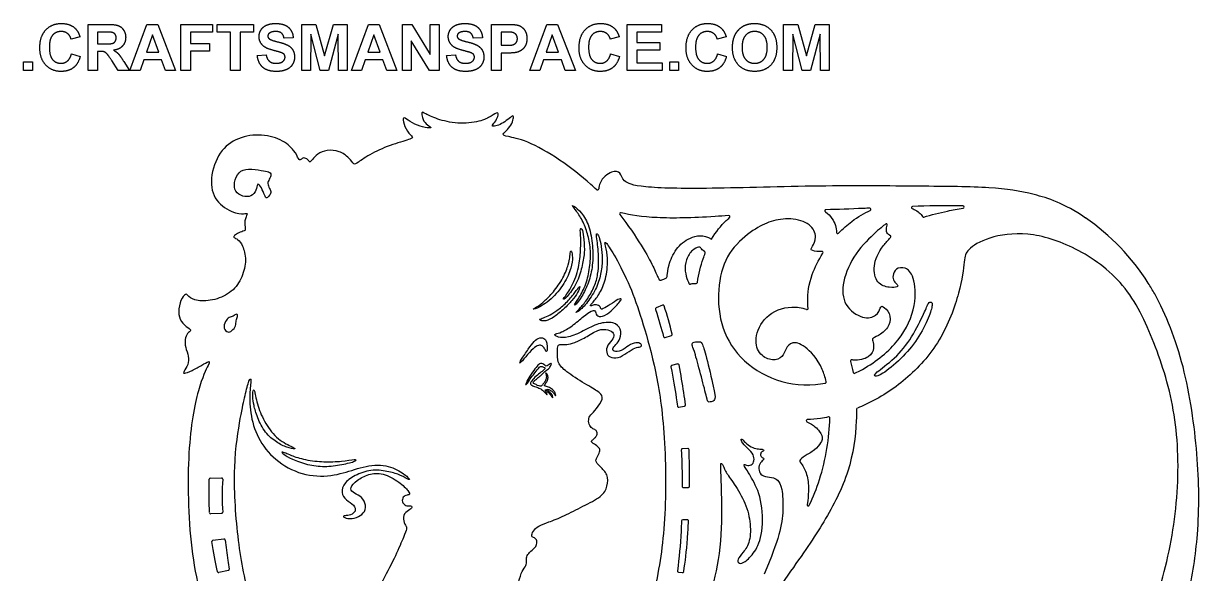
# Model space of a CAD drawing. Header units: millimetres. Extents: x -115 to 95, y -178 to 100.
# Drawn here: x -6.6 to 94.7, y -93.6 to -46.3 of the extents above; entities that cross this region are included whole.
import ezdxf

# ---------------------------------------------------------------- set-up
doc = ezdxf.new("R2010")
doc.units = ezdxf.units.MM
doc.header["$MEASUREMENT"] = 0
doc.layers.add('Layer 03', color=5, linetype='Continuous')

msp = doc.modelspace()

# ---------------------------------------------------------------- linework, layer by layer
at = {"layer": 'Layer 03'}
for p, q in [((-1.02, -50.34), (-1.02, -46.37)), ((-1.02, -46.37), (0.66, -46.37)), ((2.59, -50.34), (4.05, -46.37)), ((4.05, -46.37), (4.98, -46.37)), ((4.98, -46.37), (6.51, -50.34)), ((6.98, -50.34), (6.98, -46.37)), ((6.98, -46.37), (9.7, -46.37)), ((9.7, -46.37), (9.7, -47.03)), ((10.09, -47.03), (10.09, -46.37)), ((10.09, -46.37), (13.23, -46.37)), ((13.23, -46.37), (13.23, -47.03)), ((17.38, -50.34), (17.38, -46.37)), ((17.38, -46.37), (18.59, -46.37)), ((18.59, -46.37), (19.34, -49.08)), ((19.34, -49.08), (20.1, -46.37)), ((20.1, -46.37), (21.3, -46.37)), ((21.3, -46.37), (21.3, -50.34)), ((21.65, -50.34), (23.11, -46.37)), ((23.11, -46.37), (24.05, -46.37)), ((24.05, -46.37), (25.57, -50.34)), ((26.04, -50.34), (26.04, -46.37)), ((26.04, -46.37), (26.84, -46.37)), ((26.84, -46.37), (28.44, -48.97)), ((28.44, -48.97), (28.44, -46.37)), ((28.44, -46.37), (29.2, -46.37)), ((29.2, -46.37), (29.2, -50.34)), ((33.72, -50.34), (33.72, -46.37)), ((33.72, -46.37), (35.01, -46.37)), ((37.01, -50.34), (38.47, -46.37)), ((38.47, -46.37), (39.4, -46.37)), ((39.4, -46.37), (40.93, -50.34)), ((45.4, -50.34), (45.4, -46.37)), ((45.4, -46.37), (48.34, -46.37)), ((48.34, -46.37), (48.34, -47.03)), ((58.86, -50.34), (58.86, -46.37)), ((58.86, -46.37), (60.07, -46.37)), ((60.07, -46.37), (60.82, -49.08)), ((60.82, -49.08), (61.58, -46.37)), ((61.58, -46.37), (62.78, -46.37)), ((62.78, -46.37), (62.78, -50.34)), ((-1.71, -47.45), (-2.48, -47.65)), ((0.42, -47.03), (-0.2, -47.03)), ((-0.2, -47.03), (-0.2, -48.05)), ((4.52, -47.28), (4.01, -48.76)), ((5.06, -48.76), (4.52, -47.28)), ((9.7, -47.03), (7.8, -47.03)), ((7.8, -47.03), (7.8, -48)), ((11.25, -47.03), (10.09, -47.03)), ((11.25, -50.34), (11.25, -47.03)), ((13.23, -47.03), (12.07, -47.03)), ((12.07, -47.03), (12.07, -50.34)), ((16.64, -47.53), (15.85, -47.55)), ((18.15, -47.21), (18.14, -50.34)), ((18.97, -50.34), (18.15, -47.21)), ((20.52, -47.21), (19.69, -50.34)), ((20.54, -50.34), (20.52, -47.21)), ((23.59, -47.28), (23.07, -48.76)), ((24.13, -48.76), (23.59, -47.28)), ((32.93, -47.53), (32.14, -47.55)), ((34.54, -47.03), (34.54, -48.17)), ((34.92, -47.03), (34.54, -47.03)), ((38.94, -47.28), (38.43, -48.76)), ((39.48, -48.76), (38.94, -47.28)), ((44.71, -47.45), (43.94, -47.65)), ((48.34, -47.03), (46.22, -47.03)), ((46.22, -47.03), (46.22, -47.92)), ((53.92, -47.45), (53.15, -47.65)), ((59.64, -47.21), (59.62, -50.34)), ((60.46, -50.34), (59.64, -47.21)), ((62.01, -47.21), (61.18, -50.34)), ((62.02, -50.34), (62.01, -47.21)), ((-0.2, -48.05), (0.38, -48.05)), ((7.8, -48), (9.45, -48)), ((9.45, -48), (9.45, -48.66)), ((28.38, -50.34), (26.81, -47.78)), ((26.81, -47.78), (26.81, -50.34)), ((34.54, -48.17), (34.97, -48.17)), ((46.22, -47.92), (48.19, -47.92)), ((48.19, -48.59), (46.22, -48.59)), ((46.22, -48.59), (46.22, -49.68)), ((48.19, -47.92), (48.19, -48.59)), ((-6.57, -50.34), (-6.57, -49.58)), ((-6.57, -49.58), (-5.81, -49.58)), ((-5.81, -49.58), (-5.81, -50.34)), ((-2.45, -48.89), (-1.69, -49.13)), ((-0.04, -48.69), (-0.2, -48.69)), ((-0.2, -48.69), (-0.2, -50.34)), ((1.58, -50.34), (1.02, -49.48)), ((2.06, -49.57), (2.54, -50.34)), ((3.78, -49.43), (3.46, -50.34)), ((5.31, -49.43), (3.78, -49.43)), ((4.01, -48.76), (5.06, -48.76)), ((5.64, -50.34), (5.31, -49.43)), ((9.45, -48.66), (7.8, -48.66)), ((7.8, -48.66), (7.8, -50.34)), ((13.55, -49.06), (14.31, -48.98)), ((22.84, -49.43), (22.52, -50.34)), ((24.37, -49.43), (22.84, -49.43)), ((23.07, -48.76), (24.13, -48.76)), ((24.7, -50.34), (24.37, -49.43)), ((29.85, -49.06), (30.61, -48.98)), ((35.06, -48.84), (34.54, -48.84)), ((34.54, -48.84), (34.54, -50.34)), ((38.2, -49.43), (37.88, -50.34)), ((39.73, -49.43), (38.2, -49.43)), ((38.43, -48.76), (39.48, -48.76)), ((40.06, -50.34), (39.73, -49.43)), ((43.97, -48.89), (44.73, -49.13)), ((49.06, -50.34), (49.06, -49.58)), ((49.06, -49.58), (49.82, -49.58)), ((49.82, -49.58), (49.82, -50.34)), ((53.18, -48.89), (53.94, -49.13)), ((-5.81, -50.34), (-6.57, -50.34)), ((-0.2, -50.34), (-1.02, -50.34)), ((2.54, -50.34), (1.58, -50.34)), ((3.46, -50.34), (2.59, -50.34)), ((6.51, -50.34), (5.64, -50.34)), ((7.8, -50.34), (6.98, -50.34)), ((12.07, -50.34), (11.25, -50.34)), ((18.14, -50.34), (17.38, -50.34)), ((19.69, -50.34), (18.97, -50.34)), ((21.3, -50.34), (20.54, -50.34)), ((22.52, -50.34), (21.65, -50.34)), ((25.57, -50.34), (24.7, -50.34)), ((26.81, -50.34), (26.04, -50.34)), ((29.2, -50.34), (28.38, -50.34)), ((34.54, -50.34), (33.72, -50.34)), ((37.88, -50.34), (37.01, -50.34)), ((40.93, -50.34), (40.06, -50.34)), ((48.41, -50.34), (45.4, -50.34)), ((46.22, -49.68), (48.41, -49.68)), ((48.41, -49.68), (48.41, -50.34)), ((49.82, -50.34), (49.06, -50.34)), ((59.62, -50.34), (58.86, -50.34)), ((61.18, -50.34), (60.46, -50.34)), ((62.78, -50.34), (62.02, -50.34)), ((48.44, -70.54), (47.89, -70.78)), ((48.65, -73.33), (49.2, -73.16)), ((49.74, -75.61), (49.22, -75.73)), ((49.82, -79.32), (50.33, -79.25)), ((50.61, -82.89), (50.14, -82.91)), ((9.51, -85.44), (10.47, -85.42)), ((50.23, -86.25), (50.66, -86.24)), ((10.47, -88.47), (9.54, -88.51)), ((50.58, -89.03), (50.17, -89.02)), ((9.73, -90.79), (10.67, -90.68)), ((11.07, -93.38), (10.25, -93.57)), ((49.8, -93.53), (50.15, -93.57))]:
    msp.add_line(p, q, dxfattribs=at)
for centre, radius, start, end in [((42.84, -60.53), 0.1, 227.4872, 355.5837), ((44.84, -62.68), 0.1, 74.7597, 218.0914), ((62.51, -62.43), 0.1, 91.8545, 234.5721), ((66.28, -62.29), 0.1, 293.8867, 92.7218), ((69.96, -62.14), 0.1, 91.6492, 248.5062), ((74.29, -62.1), 0.1, 278.6405, 89.3849), ((54.14, -62.93), 0.1, 309.185, 94.1366), ((70.9, -62.87), 0.1, 209.9597, 288.6361), ((73.95, -78.93), 19.27, 32.2832, 55.558), ((63.51, -64.28), 0.1, 180.8889, 316.1405), ((68, -64.64), 0.1, 315.1116, 65.5687), ((52.02, -66.02), 0.1, 338.8062, 66.8678), ((62.16, -66.02), 0.1, 327.8603, 96.8552), ((48.23, -68.3), 0.1, 211.9426, 289.4467), ((50.79, -68.64), 0.1, 210.1158, 292.6547), ((51.34, -68.58), 0.1, 263.1604, 351.4634), ((47.93, -70.88), 0.1, 114.2766, 197.0492), ((48.48, -70.63), 0.1, 17.6879, 114.2766), ((60.87, -70.81), 0.1, 251.7546, 6.5074), ((48.62, -73.23), 0.1, 195.1583, 286.8696), ((49.17, -73.06), 0.1, 286.8696, 14.1462), ((49.25, -75.83), 0.1, 103.2446, 191.8885), ((49.76, -75.71), 0.1, 11.0084, 103.2446), ((64.71, -75.36), 0.1, 82.8625, 196.1164), ((64.95, -76.32), 0.1, 191.3743, 295.2055), ((62.43, -77.15), 0.1, 281.163, 14.1278), ((49.81, -79.22), 0.1, 187.2849, 278.3742), ((50.31, -79.15), 0.1, 278.3742, 7.1492), ((65.24, -79.5), 0.1, 112.0012, 180.0606), ((60.91, -80.5), 0.1, 92.1532, 245.6558), ((62.74, -80.27), 0.1, 358.6937, 101.8208), ((50.15, -83.01), 0.1, 92.7668, 182.9532), ((50.62, -82.99), 0.1, 2.01, 92.7668), ((9.51, -85.54), 0.1, 90.8356, 178.9026), ((10.47, -85.52), 0.1, 356.8569, 90.8356), ((50.23, -86.15), 0.1, 180.0817, 271.1694), ((50.65, -86.14), 0.1, 271.1694, 359.5074), ((60.98, -87.73), 0.1, 170.3664, 334.9455), ((9.54, -88.41), 0.1, 182.4586, 272.407), ((10.47, -88.37), 0.1, 272.407, 2.9795), ((50.17, -89.12), 0.1, 88.9397, 177.69), ((50.58, -89.13), 0.1, 357.4031, 88.9397), ((9.75, -90.89), 0.1, 96.841, 187.447), ((10.68, -90.78), 0.1, 6.8673, 96.841), ((10.23, -93.47), 0.1, 193.3122, 282.9513), ((11.04, -93.29), 0.1, 282.9513, 9.472), ((49.81, -93.43), 0.1, 171.9243, 262.0231), ((50.16, -93.48), 0.1, 262.0231, 350.6033)]:
    msp.add_arc(centre, radius, start, end, dxfattribs=at)
for points, degree in [([(-4.65, -46.84), (-4.14, -46.29), (-3.3, -46.29)], 2), ([(-3.3, -46.29), (-2.57, -46.29), (-2.12, -46.72)], 2), ([(0.66, -46.37), (1.3, -46.37), (1.58, -46.47)], 2), ([(1.58, -46.47), (1.87, -46.58), (2.04, -46.86)], 2), ([(13.87, -46.84), (14.04, -46.57), (14.36, -46.43)], 2), ([(14.36, -46.43), (14.68, -46.29), (15.13, -46.29)], 2), ([(15.13, -46.29), (15.87, -46.29), (16.24, -46.63)], 2), ([(30.16, -46.84), (30.33, -46.57), (30.65, -46.43)], 2), ([(30.65, -46.43), (30.97, -46.29), (31.43, -46.29)], 2), ([(31.43, -46.29), (32.17, -46.29), (32.54, -46.63)], 2), ([(35.01, -46.37), (35.74, -46.37), (35.96, -46.43)], 2), ([(35.96, -46.43), (36.3, -46.52), (36.53, -46.81)], 2), ([(41.77, -46.84), (42.28, -46.29), (43.12, -46.29)], 2), ([(43.12, -46.29), (43.85, -46.29), (44.3, -46.72)], 2), ([(50.98, -46.84), (51.49, -46.29), (52.33, -46.29)], 2), ([(52.33, -46.29), (53.06, -46.29), (53.51, -46.72)], 2), ([(55.01, -46.81), (55.24, -46.57), (55.51, -46.45)], 2), ([(55.51, -46.45), (55.88, -46.29), (56.36, -46.29)], 2), ([(56.36, -46.29), (57.23, -46.29), (57.75, -46.84)], 2), ([(-5.17, -48.39), (-5.17, -47.39), (-4.65, -46.84)], 2), ([(-4.07, -47.3), (-4.35, -47.62), (-4.35, -48.33)], 2), ([(-3.33, -46.98), (-3.79, -46.98), (-4.07, -47.3)], 2), ([(-2.78, -47.16), (-3.01, -46.98), (-3.33, -46.98)], 2), ([(-2.48, -47.65), (-2.55, -47.34), (-2.78, -47.16)], 2), ([(-2.12, -46.72), (-1.85, -46.98), (-1.71, -47.45)], 2), ([(1, -47.05), (0.9, -47.03), (0.42, -47.03)], 2), ([(1.3, -47.2), (1.19, -47.08), (1, -47.05)], 2), ([(1.4, -47.53), (1.4, -47.33), (1.3, -47.2)], 2), ([(1.32, -47.83), (1.4, -47.71), (1.4, -47.53)], 2), ([(2.22, -47.48), (2.22, -47.93), (1.96, -48.22)], 2), ([(2.04, -46.86), (2.22, -47.13), (2.22, -47.48)], 2), ([(13.7, -47.41), (13.7, -47.11), (13.87, -46.84)], 2), ([(14.06, -48.22), (13.7, -47.89), (13.7, -47.41)], 2), ([(14.59, -47.13), (14.46, -47.22), (14.46, -47.37)], 2), ([(14.46, -47.37), (14.46, -47.51), (14.58, -47.61)], 2), ([(15.13, -46.98), (14.78, -46.98), (14.59, -47.13)], 2), ([(15.63, -47.12), (15.46, -46.98), (15.13, -46.98)], 2), ([(15.85, -47.55), (15.8, -47.25), (15.63, -47.12)], 2), ([(16.24, -46.63), (16.62, -46.97), (16.64, -47.53)], 2), ([(29.99, -47.41), (29.99, -47.11), (30.16, -46.84)], 2), ([(30.35, -48.22), (29.99, -47.89), (29.99, -47.41)], 2), ([(30.88, -47.13), (30.76, -47.22), (30.76, -47.37)], 2), ([(30.76, -47.37), (30.76, -47.51), (30.88, -47.61)], 2), ([(31.42, -46.98), (31.08, -46.98), (30.88, -47.13)], 2), ([(31.92, -47.12), (31.76, -46.98), (31.42, -46.98)], 2), ([(32.14, -47.55), (32.09, -47.25), (31.92, -47.12)], 2), ([(32.54, -46.63), (32.91, -46.97), (32.93, -47.53)], 2), ([(35.5, -47.06), (35.35, -47.03), (34.92, -47.03)], 2), ([(35.82, -47.24), (35.69, -47.1), (35.5, -47.06)], 2), ([(35.94, -47.6), (35.94, -47.38), (35.82, -47.24)], 2), ([(36.53, -46.81), (36.76, -47.11), (36.76, -47.59)], 2), ([(41.25, -48.39), (41.25, -47.39), (41.77, -46.84)], 2), ([(42.35, -47.3), (42.07, -47.62), (42.07, -48.33)], 2), ([(43.09, -46.98), (42.63, -46.98), (42.35, -47.3)], 2), ([(43.64, -47.16), (43.41, -46.98), (43.09, -46.98)], 2), ([(43.94, -47.65), (43.87, -47.34), (43.64, -47.16)], 2), ([(44.3, -46.72), (44.57, -46.98), (44.71, -47.45)], 2), ([(50.46, -48.39), (50.46, -47.39), (50.98, -46.84)], 2), ([(51.56, -47.3), (51.28, -47.62), (51.28, -48.33)], 2), ([(52.3, -46.98), (51.84, -46.98), (51.56, -47.3)], 2), ([(52.85, -47.16), (52.62, -46.98), (52.3, -46.98)], 2), ([(53.15, -47.65), (53.08, -47.34), (52.85, -47.16)], 2), ([(53.51, -46.72), (53.78, -46.98), (53.92, -47.45)], 2), ([(54.46, -48.38), (54.46, -47.77), (54.64, -47.36)], 2), ([(54.64, -47.36), (54.78, -47.05), (55.01, -46.81)], 2), ([(55.58, -47.32), (55.28, -47.67), (55.28, -48.35)], 2), ([(56.37, -46.98), (55.88, -46.98), (55.58, -47.32)], 2), ([(57.15, -47.32), (56.86, -46.98), (56.37, -46.98)], 2), ([(57.45, -48.34), (57.45, -47.66), (57.15, -47.32)], 2), ([(57.75, -46.84), (58.27, -47.39), (58.27, -48.36)], 2), ([(-4.65, -49.87), (-5.17, -49.33), (-5.17, -48.39)], 2), ([(-4.35, -48.33), (-4.35, -49.08), (-4.07, -49.4)], 2), ([(0.38, -48.05), (0.96, -48.05), (1.1, -48)], 2), ([(1.1, -48), (1.24, -47.95), (1.32, -47.83)], 2), ([(1.96, -48.22), (1.7, -48.52), (1.18, -48.59)], 2), ([(14.95, -48.61), (14.31, -48.45), (14.06, -48.22)], 2), ([(14.58, -47.61), (14.73, -47.74), (15.31, -47.87)], 2), ([(15.31, -47.87), (15.89, -48.01), (16.17, -48.16)], 2), ([(16.17, -48.16), (16.45, -48.31), (16.6, -48.56)], 2), ([(16.6, -48.56), (16.76, -48.82), (16.76, -49.19)], 2), ([(31.24, -48.61), (30.61, -48.45), (30.35, -48.22)], 2), ([(30.88, -47.61), (31.03, -47.74), (31.61, -47.87)], 2), ([(31.61, -47.87), (32.19, -48.01), (32.46, -48.16)], 2), ([(32.46, -48.16), (32.74, -48.31), (32.9, -48.56)], 2), ([(32.9, -48.56), (33.06, -48.82), (33.06, -49.19)], 2), ([(34.97, -48.17), (35.45, -48.17), (35.6, -48.11)], 2), ([(35.6, -48.11), (35.76, -48.04), (35.85, -47.91)], 2), ([(35.85, -47.91), (35.94, -47.78), (35.94, -47.6)], 2), ([(36.63, -48.2), (36.5, -48.45), (36.29, -48.59)], 2), ([(36.76, -47.59), (36.76, -47.95), (36.63, -48.2)], 2), ([(41.77, -49.87), (41.25, -49.33), (41.25, -48.39)], 2), ([(42.07, -48.33), (42.07, -49.08), (42.35, -49.4)], 2), ([(50.98, -49.87), (50.46, -49.33), (50.46, -48.39)], 2), ([(51.28, -48.33), (51.28, -49.08), (51.56, -49.4)], 2), ([(54.98, -49.87), (54.46, -49.33), (54.46, -48.38)], 2), ([(55.28, -48.35), (55.28, -49.03), (55.59, -49.38)], 2), ([(57.15, -49.38), (57.45, -49.03), (57.45, -48.34)], 2), ([(58.27, -48.36), (58.27, -49.33), (57.75, -49.87)], 2), ([(-4.07, -49.4), (-3.8, -49.72), (-3.35, -49.72)], 2), ([(-3.35, -49.72), (-3.03, -49.72), (-2.79, -49.52)], 2), ([(-2.79, -49.52), (-2.55, -49.32), (-2.45, -48.89)], 2), ([(-1.69, -49.13), (-1.87, -49.78), (-2.28, -50.1)], 2), ([(0.36, -48.73), (0.23, -48.69), (-0.04, -48.69)], 2), ([(0.6, -48.9), (0.48, -48.78), (0.36, -48.73)], 2), ([(1.02, -49.48), (0.71, -49.02), (0.6, -48.9)], 2), ([(1.18, -48.59), (1.44, -48.74), (1.61, -48.92)], 2), ([(1.61, -48.92), (1.77, -49.11), (2.06, -49.57)], 2), ([(14.03, -50.07), (13.63, -49.72), (13.55, -49.06)], 2), ([(14.31, -48.98), (14.38, -49.37), (14.6, -49.55)], 2), ([(14.6, -49.55), (14.81, -49.72), (15.17, -49.72)], 2), ([(15.58, -48.79), (15.44, -48.74), (14.95, -48.61)], 2), ([(15.17, -49.72), (15.56, -49.72), (15.75, -49.56)], 2), ([(15.86, -48.95), (15.78, -48.86), (15.58, -48.79)], 2), ([(15.75, -49.56), (15.94, -49.4), (15.94, -49.19)], 2), ([(15.94, -49.19), (15.94, -49.05), (15.86, -48.95)], 2), ([(16.76, -49.19), (16.76, -49.53), (16.57, -49.83)], 2), ([(30.32, -50.07), (29.92, -49.72), (29.85, -49.06)], 2), ([(30.61, -48.98), (30.68, -49.37), (30.89, -49.55)], 2), ([(30.89, -49.55), (31.11, -49.72), (31.47, -49.72)], 2), ([(31.88, -48.79), (31.74, -48.74), (31.24, -48.61)], 2), ([(31.47, -49.72), (31.85, -49.72), (32.05, -49.56)], 2), ([(32.16, -48.95), (32.08, -48.86), (31.88, -48.79)], 2), ([(32.05, -49.56), (32.24, -49.4), (32.24, -49.19)], 2), ([(32.24, -49.19), (32.24, -49.05), (32.16, -48.95)], 2), ([(33.06, -49.19), (33.06, -49.53), (32.87, -49.83)], 2), ([(35.88, -48.78), (35.6, -48.84), (35.06, -48.84)], 2), ([(36.29, -48.59), (36.09, -48.73), (35.88, -48.78)], 2), ([(42.35, -49.4), (42.62, -49.72), (43.07, -49.72)], 2), ([(43.07, -49.72), (43.39, -49.72), (43.63, -49.52)], 2), ([(43.63, -49.52), (43.87, -49.32), (43.97, -48.89)], 2), ([(44.73, -49.13), (44.55, -49.78), (44.14, -50.1)], 2), ([(51.56, -49.4), (51.83, -49.72), (52.28, -49.72)], 2), ([(52.28, -49.72), (52.6, -49.72), (52.84, -49.52)], 2), ([(52.84, -49.52), (53.08, -49.32), (53.18, -48.89)], 2), ([(53.94, -49.13), (53.76, -49.78), (53.35, -50.1)], 2), ([(55.59, -49.38), (55.89, -49.72), (56.37, -49.72)], 2), ([(56.37, -49.72), (56.84, -49.72), (57.15, -49.38)], 2), ([(-3.35, -50.42), (-4.14, -50.42), (-4.65, -49.87)], 2), ([(-2.28, -50.1), (-2.7, -50.42), (-3.35, -50.42)], 2), ([(15.18, -50.42), (14.43, -50.42), (14.03, -50.07)], 2), ([(16.04, -50.27), (15.69, -50.42), (15.18, -50.42)], 2), ([(16.57, -49.83), (16.38, -50.13), (16.04, -50.27)], 2), ([(31.47, -50.42), (30.73, -50.42), (30.32, -50.07)], 2), ([(32.33, -50.27), (31.99, -50.42), (31.47, -50.42)], 2), ([(32.87, -49.83), (32.68, -50.13), (32.33, -50.27)], 2), ([(43.07, -50.42), (42.28, -50.42), (41.77, -49.87)], 2), ([(44.14, -50.1), (43.72, -50.42), (43.07, -50.42)], 2), ([(52.28, -50.42), (51.49, -50.42), (50.98, -49.87)], 2), ([(53.35, -50.1), (52.93, -50.42), (52.28, -50.42)], 2), ([(56.37, -50.42), (55.49, -50.42), (54.98, -49.87)], 2), ([(57.75, -49.87), (57.23, -50.42), (56.37, -50.42)], 2), ([(13.88, -58.94), (13.58, -58.89), (12.71, -58.73), (11.92, -59.05), (11.52, -60), (11.61, -60.79), (12.3, -61.22), (13.05, -61.21), (13.51, -60.67), (13.5, -60.03), (13.84, -60.23), (14.13, -60.97), (14.31, -61.41), (14.54, -61.16), (14.79, -60.86), (14.6, -60.5), (14.4, -60.06), (14.57, -59.73), (14.81, -59.26), (14.55, -59.05), (14.19, -59), (13.88, -58.94)], 3), ([(42.01, -64.56), (42.12, -64.97), (42.29, -65.83), (42.19, -67.3), (41.89, -68.76), (41.23, -69.96), (40.78, -70.57), (40.93, -70.56), (41.47, -69.88), (42.11, -68.6), (42.44, -67.13), (42.46, -65.43), (42.14, -63.69), (41.49, -62.53), (40.67, -61.91), (40.64, -61.99), (40.98, -62.36), (41.64, -63.36), (41.9, -64.15), (42.01, -64.56)], 3), ([(74.29, -62), (72.62, -61.98), (71.2, -62), (69.96, -62.04)], 3), ([(41.39, -65.47), (41.38, -65.79), (41.36, -66.66), (40.96, -68.37), (40.11, -69.74), (39.8, -70.11), (40.09, -69.99), (41.12, -68.66), (41.5, -67.26), (41.74, -66.05), (41.68, -64.85), (41.53, -64), (41.39, -63.89), (41.34, -64.05), (41.4, -64.74), (41.4, -65.15), (41.39, -65.47)], 3), ([(42.9, -65.92), (42.92, -66.19), (42.95, -66.85), (42.88, -67.89), (42.62, -68.9), (42, -70.02), (41.36, -70.8), (40.87, -71.22), (41.16, -71.15), (41.98, -70.36), (42.82, -69), (43.18, -67.71), (43.27, -66.54), (43.16, -65.45), (42.98, -64.58), (42.77, -64.36), (42.73, -64.43), (42.83, -65.2), (42.88, -65.64), (42.9, -65.92)], 3), ([(46.65, -71.82), (46.31, -70.73), (45.68, -68.92), (44.32, -66.24), (43.51, -65.02), (43.41, -65.16), (43.75, -66.13), (43.67, -67.97), (43.2, -69.3), (42.54, -70.21), (42.13, -70.62), (42.29, -70.63), (42.63, -70.47), (43.07, -70.6), (43.11, -70.89), (43.25, -70.92), (43.92, -70.5), (44.68, -69.97), (44.95, -70), (44.75, -70.26), (44.01, -71.1), (43.24, -71.6), (42.71, -71.48), (42.66, -70.92), (42.35, -71.02), (41.68, -71.44), (40.65, -72.38), (39.66, -72.92), (39.2, -73.03), (39.11, -73.11), (39.39, -73.3), (40.25, -73.41), (41.63, -72.77), (42.92, -72.06), (44.27, -71.96), (44.93, -72.57), (44.82, -73.47), (44.42, -73.96), (44.04, -74.31), (44.3, -74.64), (45.07, -74.42), (45.66, -73.87), (46.31, -73.72), (46.69, -73.94), (46.57, -74.17), (46.09, -74.16), (45.38, -74.65), (44.62, -75.16), (43.84, -75.05), (43.57, -74.65), (43.64, -73.97), (44.27, -73.44), (44.28, -72.91), (43.78, -72.63), (42.93, -72.58), (41.77, -73.37), (40.84, -73.8), (40.19, -73.95), (39.51, -73.93), (39.41, -73.99), (39.37, -74.85), (39.43, -75.61), (40.18, -76.33), (42.04, -77.49), (43.12, -78.09), (43.38, -78.57), (42.74, -79.51), (42.21, -80.03), (42.03, -80.37), (42.13, -80.96), (42.44, -81.21), (42.76, -81.32), (42.84, -81.59), (42.72, -81.88), (42.5, -82.09), (42.24, -82.27), (42.42, -82.42), (42.93, -82.74), (43.09, -83.05), (42.89, -83.55), (42.58, -83.93), (43.01, -84.41), (43.79, -85.11), (43.7, -86.16), (43.29, -87.02), (41.55, -87.86), (39.96, -88.71), (38.54, -89.26), (37.73, -89.53), (37.26, -90.03), (37.11, -90.45), (37.32, -90.54), (37.64, -90.7), (37.62, -91.17), (37.44, -91.46), (36.96, -91.83), (36.7, -92.21), (36.74, -92.59), (36.74, -92.95), (36.31, -93.41), (36.11, -94.28), (35.41, -95.82), (35.23, -97.51), (35.59, -98.85), (36.64, -100.01), (37.01, -100.61), (37.04, -101.16), (37.77, -101.86), (38.89, -103.5), (39.79, -105.4), (40.86, -106.42), (41.7, -107.5), (42.02, -107.39), (43.8, -105.33), (46.36, -100.67), (47.93, -94.73), (48.81, -88.94), (48.64, -80.55), (47.74, -75.51), (46.99, -72.92), (46.65, -71.82)], 3), ([(40.31, -67.07), (40.22, -67.35), (39.93, -68.2), (39.01, -69.48), (38.24, -70.23), (37.72, -70.65), (37.19, -70.9), (37.44, -70.95), (38.89, -70.11), (40.01, -68.68), (40.63, -67.29), (40.71, -66.37), (40.59, -65.82), (40.5, -65.87), (40.46, -66.5), (40.39, -66.79), (40.31, -67.07)], 3), ([(40.76, -69.63), (40.56, -69.88), (40.06, -70.46), (39.22, -71.11), (38.59, -71.49), (38.01, -71.7), (37.78, -71.78), (37.91, -71.85), (38.34, -71.97), (39.11, -71.59), (39.97, -70.86), (40.66, -70.13), (41.17, -69.45), (41.37, -68.87), (41.23, -68.97), (40.95, -69.38), (40.76, -69.63)], 3), ([(49.27, -73.04), (49.06, -72.23), (48.83, -71.41), (48.58, -70.6)], 3), ([(70.91, -71.31), (70.68, -71.82), (69.94, -73.33), (68.45, -75.2), (66.59, -76.46), (66.69, -76.7), (67.19, -76.64), (69.01, -75.18), (70.43, -73.51), (71.41, -71.51), (71.72, -70.43), (71.57, -70.26), (71.32, -70.28), (71.14, -70.8), (70.91, -71.31)], 3), ([(11.85, -71.52), (11.83, -71.63), (11.68, -71.87), (11.76, -72.3), (11.35, -72.8), (11.03, -72.93), (10.6, -72.58), (10.79, -71.89), (11.13, -71.57), (11.48, -71.54), (11.79, -71.23), (11.87, -71.41), (11.85, -71.52)], 3), ([(47.84, -70.91), (48.1, -71.77), (48.33, -72.55), (48.52, -73.26)], 3), ([(38.47, -73.83), (38.44, -73.7), (38.37, -73.41), (37.86, -73.29), (37.37, -73.61), (36.93, -74.28), (36.19, -75.34), (36.11, -75.59), (36.28, -75.45), (37.01, -74.56), (37.58, -74.04), (37.94, -73.95), (38.2, -74.14), (38.37, -74.45), (38.44, -74.58), (38.5, -74.47), (38.52, -74.17), (38.5, -73.95), (38.47, -73.83)], 3), ([(51.26, -74.83), (51.4, -75.28), (51.8, -76.76), (52.29, -78.73), (52.34, -78.92), (52.72, -78.85), (53.01, -78.68), (52.9, -77.91), (52.16, -74.76), (51.81, -73.69), (51.61, -73.68), (50.94, -73.72), (50.99, -74.07), (51.13, -74.38), (51.26, -74.83)], 3), ([(37.32, -76.53), (37.17, -76.71), (36.98, -77.03), (36.73, -77.35), (36.63, -77.4), (36.66, -77.27), (37, -76.66), (37.48, -75.97), (37.8, -75.6), (38.05, -75.54), (38.23, -75.65), (38.37, -75.78), (38.49, -75.8), (38.69, -75.65), (38.82, -75.55), (38.88, -75.6), (38.85, -75.72), (38.66, -76.02), (38.25, -76.28), (38.17, -76.41), (38.05, -76.49), (37.91, -76.65), (37.55, -76.92), (37.35, -77.12), (37.27, -77.24), (37.39, -77.32), (37.69, -77.46), (37.94, -77.54), (38.03, -77.49), (38.25, -77.23), (38.4, -76.96), (38.45, -76.69), (38.41, -76.49), (38.35, -76.38), (38.42, -76.38), (38.54, -76.52), (38.61, -76.75), (38.51, -77.12), (38.34, -77.31), (38.23, -77.47), (38.32, -77.51), (38.72, -77.61), (39.04, -77.88), (39.21, -78.09), (39.27, -78.37), (39.2, -78.36), (39.05, -78.08), (38.86, -77.9), (38.64, -77.8), (38.48, -77.78), (38.5, -77.83), (38.69, -78.01), (38.86, -78.15), (38.99, -78.36), (39.02, -78.57), (38.95, -78.51), (38.75, -78.19), (38.46, -77.93), (38.37, -77.81), (38.31, -77.83), (38.33, -77.92), (38.47, -78.08), (38.51, -78.27), (38.45, -78.26), (38.31, -78.04), (38.03, -77.79), (37.72, -77.64), (37.31, -77.51), (37.05, -77.38), (37.05, -77.27), (37.23, -76.95), (37.66, -76.56), (38.09, -76.23), (38.37, -75.99), (38.32, -75.93), (38.05, -75.82), (37.89, -75.81), (37.83, -75.9), (37.46, -76.34), (37.32, -76.53)], 3), ([(64.62, -75.39), (64.71, -75.69), (64.78, -76.01), (64.85, -76.33)], 3), ([(12.09, -80.31), (11.92, -81.29), (11.42, -84.15), (11.79, -90.69), (12.78, -95.74), (14.29, -101.11), (16.17, -105.18), (17.44, -106.95), (18.51, -108.34), (18.65, -108.37), (18.63, -107.62), (18.83, -105.36), (19.78, -102.1), (21.38, -98.87), (24.57, -94.19), (26.44, -89.87), (26.43, -89.64), (26.09, -89.16), (26.12, -88.44), (26.77, -88.14), (26.89, -87.89), (26.79, -87.81), (26.45, -87.87), (26.01, -87.62), (26.02, -87.12), (26.34, -86.91), (26.72, -86.87), (26.63, -86.61), (25.84, -85.78), (24.34, -84.95), (23.12, -85.07), (22.08, -85.61), (21.48, -86.3), (21.71, -86.67), (22.42, -86.93), (22.91, -87.57), (22.85, -88.36), (22.3, -88.78), (21.5, -89), (20.85, -88.77), (21.05, -88.66), (21.6, -88.66), (22.06, -88.3), (21.93, -87.76), (21.18, -87.32), (20.72, -86.73), (21.01, -85.8), (22.07, -85.11), (23.52, -84.64), (24.93, -84.88), (25.92, -85.17), (26.71, -85.66), (26.66, -85.49), (25.88, -84.8), (24.22, -84.13), (22.12, -84.58), (20.28, -85.27), (17.71, -85.33), (15.26, -84.13), (13.63, -82.24), (12.94, -80.09), (12.85, -77.94), (13.07, -76.82), (12.85, -76.86), (12.49, -78.31), (12.27, -79.34), (12.09, -80.31)], 3), ([(13.27, -79.18), (13.33, -79.46), (13.52, -80.19), (14.21, -81.56), (15.22, -82.39), (16.13, -82.82), (16.88, -82.96), (16.77, -82.82), (15.3, -82.18), (14.22, -80.74), (13.54, -79.22), (13.31, -77.75), (13.17, -77.83), (13.14, -78.46), (13.2, -78.89), (13.27, -79.18)], 3), ([(16.52, -83.52), (16.81, -83.62), (17.7, -83.92), (19.29, -84.09), (20.85, -84.04), (22.06, -83.8), (22.17, -83.96), (20.85, -84.28), (19.33, -84.5), (17.88, -84.31), (16.46, -83.78), (15.72, -83.34), (15.6, -83.14), (16, -83.3), (16.24, -83.41), (16.52, -83.52)], 3), ([(9.44, -88.41), (9.4, -87.57), (9.39, -86.62), (9.41, -85.54)], 3), ([(10.57, -85.53), (10.51, -86.49), (10.52, -87.43), (10.57, -88.36)], 3)]:
    msp.add_open_spline(points, degree=degree, dxfattribs=at)
for points, knots in [([(42.77, -60.6), (42.61, -60.45), (41.65, -59.59), (39.62, -57.96), (36.61, -56.28), (34.95, -56.02), (34.58, -55.85), (35.1, -55.46), (35.49, -54.89), (35.64, -54.34), (35.55, -54.17), (35.14, -54.55), (34.57, -54.95), (34.05, -55.13), (33.66, -55.16), (34.02, -54.81), (34.29, -54.27), (34.31, -53.85), (33.73, -54.25), (32.79, -54.76), (30.78, -54.97), (28.95, -54.53), (27.91, -54.01), (27.71, -53.87), (27.68, -54.2), (27.95, -54.89), (28.46, -55.18), (28.6, -55.32), (27.81, -55.24), (26.85, -54.88), (26.18, -54.33), (26.03, -54.47), (26.31, -55.43), (26.91, -56.06), (27, -56.18), (25.23, -56.67), (23.32, -57.47), (22.08, -58.35), (21.9, -58.49), (21.49, -57.87), (20.63, -57.24), (19.52, -57.15), (18.71, -57.51), (18.25, -58.06), (18.04, -58.28), (17.93, -58), (17.54, -57.79), (17.28, -58.05), (17.11, -58.04), (16.81, -57.27), (15.67, -56.22), (13.69, -55.75), (11.6, -56.16), (10.09, -57.48), (9.37, -60.01), (10.01, -61.83), (11.85, -62.76), (12.58, -62.65), (12.76, -62.61), (12.4, -63.25), (12.55, -64.06), (12.49, -64.15), (11.94, -64.28), (11.55, -64.56), (11.46, -64.73), (11.89, -64.85), (12.29, -65.33), (12.65, -66.62), (12.3, -68.14), (11.42, -69.44), (9.91, -70.15), (8.3, -70.24), (7.57, -69.78), (7.44, -69.47), (6.93, -70.04), (6.72, -71.16), (6.94, -71.98), (7.64, -72.55), (7.92, -72.71), (7.51, -72.93), (7.32, -73.49), (7.33, -74.15), (7.68, -74.97), (7.62, -75.67), (7.19, -76.32), (7.18, -76.45), (7.89, -76.24), (8.84, -75.66), (9.4, -75.37), (9.5, -75.4), (8.47, -77.4), (7.48, -82.61), (7.63, -91.83), (9.48, -98.93), (11.54, -103.45), (12.65, -104.96), (12.95, -105.32)], [4333.229116, 4333.229116, 4333.229116, 4333.229116, 4333.452243, 4334.499932, 4335.547622, 4336.595311, 4337.643, 4338.690689, 4339.738379, 4340.786068, 4341.833757, 4342.881447, 4343.929136, 4344.976825, 4346.024514, 4347.072204, 4348.119893, 4349.167582, 4350.215271, 4351.262961, 4352.31065, 4353.358339, 4354.406029, 4355.453718, 4356.501407, 4357.549096, 4358.596786, 4359.644475, 4360.692164, 4361.739853, 4362.787543, 4363.835232, 4364.882921, 4365.930611, 4366.9783, 4368.025989, 4369.073678, 4370.121368, 4371.169057, 4372.216746, 4373.264435, 4374.312125, 4375.359814, 4376.407503, 4377.455193, 4378.502882, 4379.550571, 4380.59826, 4381.64595, 4382.693639, 4383.741328, 4384.789017, 4385.836707, 4386.884396, 4387.932085, 4388.979775, 4390.027464, 4391.075153, 4392.122842, 4393.170532, 4394.218221, 4395.26591, 4396.313599, 4397.361289, 4398.408978, 4399.456667, 4400.504357, 4401.552046, 4402.599735, 4403.647424, 4404.695114, 4405.742803, 4406.790492, 4407.838181, 4408.885871, 4409.93356, 4410.981249, 4412.028939, 4413.076628, 4414.124317, 4415.172006, 4416.219696, 4417.267385, 4418.315074, 4419.362763, 4420.410453, 4421.458142, 4422.505831, 4423.553521, 4424.60121, 4425.648899, 4426.696588, 4427.744278, 4428.791967, 4429.839656, 4430.263363, 4430.263363, 4430.263363, 4430.263363]), ([(84.85, -63.04), (82.99, -61.76), (80.29, -60.9), (76.99, -60.35), (70.89, -60.31), (62.14, -60.22), (51.97, -60.56), (46.27, -60.43), (44.98, -59.87), (44.86, -59.08), (44.15, -58.9), (43.11, -59.67), (42.95, -60.36), (42.94, -60.54)], [4285.103914, 4285.103914, 4285.103914, 4285.103914, 4289.738848, 4294.373781, 4299.008715, 4303.643649, 4308.278582, 4312.913516, 4317.54845, 4322.183383, 4326.818317, 4331.453251, 4333.005545, 4333.005545, 4333.005545, 4333.005545]), ([(44.76, -62.75), (45.44, -63.61), (46.88, -65.74), (47.65, -67.26), (48.04, -68.14), (48.12, -68.32), (48.14, -68.35)], [358.03659, 358.03659, 358.03659, 358.03659, 358.978998, 360.026687, 361.074377, 361.580535, 361.580535, 361.580535, 361.580535]), ([(54.14, -62.83), (53.73, -62.86), (51.3, -63.03), (47.8, -63.11), (45.65, -62.8), (44.87, -62.59)], [347.876186, 347.876186, 347.876186, 347.876186, 348.773307, 353.408241, 357.786429, 357.786429, 357.786429, 357.786429]), ([(62.45, -62.51), (62.94, -62.86), (63.31, -63.45), (63.4, -64.09), (63.41, -64.29)], [85.390847, 85.390847, 85.390847, 85.390847, 89.291503, 91.15769, 91.15769, 91.15769, 91.15769]), ([(66.27, -62.19), (66.1, -62.2), (64.73, -62.26), (63.52, -62.3), (62.5, -62.33)], [93.979467, 93.979467, 93.979467, 93.979467, 94.308964, 96.578709, 96.578709, 96.578709, 96.578709]), ([(63.58, -64.35), (63.95, -63.97), (64.34, -63.63), (64.72, -63.33), (65.27, -62.92), (65.81, -62.61), (66.32, -62.38)], [91.393749, 91.393749, 91.393749, 91.393749, 92.358231, 92.358231, 92.358231, 93.702248, 93.702248, 93.702248, 93.702248]), ([(69.93, -62.23), (69.98, -62.25), (70.39, -62.43), (70.68, -62.68), (70.82, -62.92)], [15.132455, 15.132455, 15.132455, 15.132455, 15.321721, 16.523717, 16.523717, 16.523717, 16.523717]), ([(70.93, -62.97), (71.57, -62.75), (72.66, -62.49), (73.85, -62.27), (74.31, -62.2)], [16.661033, 16.661033, 16.661033, 16.661033, 18.92408, 20.265162, 20.265162, 20.265162, 20.265162]), ([(52.66, -64.87), (53.03, -64.22), (53.53, -63.59), (54.11, -63.09), (54.21, -63.01)], [368.481925, 368.481925, 368.481925, 368.481925, 370.729543, 371.164723, 371.164723, 371.164723, 371.164723]), ([(62.15, -65.92), (62.07, -65.93), (61.7, -65.95), (61.11, -65.81), (61.3, -65.58), (61.76, -64.73), (61.27, -63.5), (59.46, -62.99), (57.73, -63.28), (56.8, -63.73), (56.21, -64.13), (55.63, -64.53), (54.22, -65.67), (53.19, -68.29), (53.2, -71.79), (54.62, -74.84), (57.68, -77.07), (60.52, -77.55), (62.17, -77.31), (62.45, -77.25)], [1124.933118, 1124.933118, 1124.933118, 1124.933118, 1125.952467, 1129.875801, 1133.799135, 1137.722468, 1141.645802, 1145.569136, 1149.492469, 1153.415803, 1153.415803, 1153.415803, 1157.339137, 1161.262471, 1165.185804, 1169.109138, 1173.032472, 1176.955806, 1177.766973, 1177.766973, 1177.766973, 1177.766973]), ([(68.04, -64.55), (68.02, -64.54), (67.84, -64.45), (67.68, -64.23), (67.73, -63.76), (67.86, -63.37), (66.96, -64.08), (64.95, -66.02), (63.83, -68.59), (63.98, -70.63), (65.75, -71.83), (66.92, -71.48), (67.21, -70.71), (67.33, -70.54), (68.05, -71.2), (68.08, -72.28), (67.18, -73.13), (66.46, -73.39), (66.5, -73.58), (66.7, -74.2), (66.32, -75.08), (65.33, -75.32), (64.76, -75.26), (64.73, -75.26)], [794.254923, 794.254923, 794.254923, 794.254923, 794.429491, 796.112632, 797.795774, 799.478915, 801.162057, 802.845198, 804.52834, 806.211481, 807.894622, 809.577764, 811.260905, 812.944047, 814.627188, 816.31033, 817.993471, 819.676613, 821.359754, 823.042896, 824.726037, 826.409179, 826.5312, 826.5312, 826.5312, 826.5312]), ([(48.26, -68.39), (48.29, -68.39), (48.39, -68.34), (48.81, -68.22), (48.84, -68.1), (48.89, -67.19), (49.56, -65.63), (50.71, -64.67), (51.95, -64.42), (52.66, -64.87)], [361.715806, 361.715806, 361.715806, 361.715806, 362.195789, 363.243479, 364.291168, 365.338857, 366.386546, 367.434236, 368.481925, 368.481925, 368.481925, 368.481925]), ([(64.99, -76.41), (65.21, -76.3), (66.7, -75.54), (69.01, -73.63), (70.36, -70.48), (70.1, -67.94), (69.34, -67.22), (68.47, -67.36), (68.21, -68.01), (68.35, -68.51), (68.68, -68.78), (68.73, -69), (68.02, -69.07), (66.84, -68.74), (66.49, -67.19), (67.06, -65.85), (67.84, -64.94), (68.07, -64.71)], [741.030164, 741.030164, 741.030164, 741.030164, 741.692276, 745.61561, 749.538944, 753.462277, 757.385611, 761.308945, 765.232279, 769.155612, 773.078946, 777.00228, 780.925614, 784.848947, 788.772281, 792.695615, 794.06214, 794.06214, 794.06214, 794.06214]), ([(82.89, -134.95), (82.72, -134.51), (81.95, -132.17), (81.5, -127.8), (81.61, -121.41), (83.03, -114.34), (85.29, -108.41), (88.94, -100.77), (91.6, -94.57), (92.96, -87.08), (92.77, -79.83), (90.82, -73.61), (88.36, -68.53), (83.97, -65.41), (79.75, -64.14), (76.34, -64.67), (74.53, -65.82), (74.45, -66.52), (74.14, -69.21), (72.48, -73.73), (69.42, -77.1), (66.94, -78.66), (65.44, -79.31), (65.21, -79.4)], [2860.119443, 2860.119443, 2860.119443, 2860.119443, 2861.061615, 2864.984949, 2868.908282, 2872.831616, 2876.75495, 2880.678283, 2884.601617, 2888.524951, 2892.448285, 2896.371618, 2900.294952, 2904.218286, 2908.141619, 2912.064953, 2915.988287, 2919.911621, 2923.834954, 2927.758288, 2931.681622, 2935.604955, 2936.335001, 2936.335001, 2936.335001, 2936.335001]), ([(52.06, -65.92), (51.87, -65.84), (51.71, -65.54), (51.61, -65.52), (51.02, -65.71), (50.41, -66.6), (50.34, -67.67), (50.59, -68.41), (50.68, -68.63), (50.71, -68.69)], [387.409636, 387.409636, 387.409636, 387.409636, 387.936945, 388.544166, 389.151388, 389.758609, 390.36583, 390.973052, 391.412356, 391.412356, 391.412356, 391.412356]), ([(51.44, -68.59), (51.55, -67.85), (51.78, -66.97), (52.05, -66.21), (52.11, -66.05)], [385.187902, 385.187902, 385.187902, 385.187902, 386.807643, 387.255939, 387.255939, 387.255939, 387.255939]), ([(60.97, -70.8), (60.95, -70.61), (60.9, -69.72), (61.08, -68.22), (61.87, -66.67), (62.24, -66.07)], [1229.388349, 1229.388349, 1229.388349, 1229.388349, 1229.839714, 1231.522855, 1232.688088, 1232.688088, 1232.688088, 1232.688088]), ([(50.83, -68.73), (50.85, -68.72), (50.94, -68.68), (51.12, -68.65), (51.32, -68.68)], [391.5564132, 391.5564132, 391.5564132, 391.5564132, 391.7660252, 392.2961765, 392.2961765, 392.2961765, 392.2961765]), ([(93.66, -95.59), (94.07, -93.86), (94.68, -89.78), (94.6, -83.55), (93.48, -75.61), (91.62, -70.95), (90.44, -68.94), (90.25, -68.64)], [4261.703645, 4261.703645, 4261.703645, 4261.703645, 4264.783108, 4268.706442, 4272.629776, 4276.55311, 4277.2748, 4277.2748, 4277.2748, 4277.2748]), ([(62.53, -77.13), (62.44, -76.75), (61.94, -75.27), (60.57, -73.91), (59.57, -73.65), (59.01, -74.3), (58.82, -75.03), (57.95, -75.39), (56.78, -74.91), (56.26, -73.49), (57.16, -71.4), (59.15, -70.56), (60.42, -70.77), (60.84, -70.9)], [1177.929227, 1177.929227, 1177.929227, 1177.929227, 1179.531784, 1184.751685, 1189.971585, 1195.191486, 1200.411387, 1205.631287, 1210.851188, 1216.071088, 1221.290989, 1226.51089, 1229.188068, 1229.188068, 1229.188068, 1229.188068]), ([(49.15, -75.85), (49.36, -76.85), (49.54, -77.95), (49.68, -79), (49.71, -79.24)], [56.485099, 56.485099, 56.485099, 56.485099, 59.041078, 59.795115, 59.795115, 59.795115, 59.795115]), ([(50.41, -79.14), (50.37, -78.79), (50.22, -77.71), (50.02, -76.52), (49.86, -75.69)], [60.620596, 60.620596, 60.620596, 60.620596, 61.606884, 63.602412, 63.602412, 63.602412, 63.602412]), ([(65.14, -79.5), (65.14, -79.83), (65.1, -81.52), (64.66, -84.83), (62.41, -89.27), (59.62, -93.24), (54.38, -100.59), (50.16, -105.84), (45.21, -111.51), (40.82, -117.27), (36.72, -123), (34.82, -125.94), (33.44, -128.25), (32.05, -130.55), (28.63, -136.47), (26.57, -142.19), (25.87, -144.5)], [2936.453787, 2936.453787, 2936.453787, 2936.453787, 2937.763553, 2942.983454, 2948.203354, 2953.423255, 2958.643156, 2963.863056, 2969.082957, 2974.302857, 2979.522758, 2984.742659, 2984.742659, 2984.742659, 2989.962559, 2994.579255, 2994.579255, 2994.579255, 2994.579255]), ([(60.86, -80.59), (61.47, -80.86), (62.11, -81.55), (62.22, -82.07), (62.12, -82.33), (61.57, -83.05), (60.63, -83.55), (60.14, -83.94), (60.41, -84.17), (60.96, -85.22), (61.02, -86.43), (60.96, -87.24), (60.88, -87.72)], [540.347613, 540.347613, 540.347613, 540.347613, 541.186487, 542.223131, 543.259775, 544.296419, 545.333063, 546.369707, 547.406351, 548.442995, 549.479638, 550.19368, 550.19368, 550.19368, 550.19368]), ([(62.72, -80.17), (62.5, -80.22), (61.88, -80.33), (61.28, -80.38), (60.9, -80.4)], [558.085668, 558.085668, 558.085668, 558.085668, 558.775561, 559.951907, 559.951907, 559.951907, 559.951907]), ([(61.07, -87.77), (61.41, -87.05), (62.35, -84.7), (62.81, -81.93), (62.84, -80.27)], [550.480925, 550.480925, 550.480925, 550.480925, 552.758871, 557.905677, 557.905677, 557.905677, 557.905677]), ([(42.85, -112.28), (42.49, -111.49), (41.94, -111.07), (41.33, -110.88), (41.39, -110.72), (42.52, -109.75), (43.84, -108.14), (44.31, -107.44), (44.38, -107.55), (44.77, -107.69), (45.13, -107.41), (45.37, -107.15), (45.98, -107), (47.05, -105.58), (48.46, -103.4), (49.56, -100.29), (50.02, -97.66), (50.09, -96.89), (50.22, -96.98), (50.75, -97.27), (51.27, -97.28), (51.96, -96.8), (52.77, -95.09), (53.6, -90.9), (53.52, -86.35), (53.44, -84.35), (53.43, -84.12), (53.59, -84.19), (53.79, -84.78), (54.42, -85.67), (55.54, -87.36), (56.04, -89.19), (56, -90.96), (55.38, -91.86), (54.81, -92.45), (55.01, -92.85), (55.46, -92.73), (56.38, -91.9), (57.13, -90.24), (57.02, -87.15), (56.06, -85.3), (55.37, -84.27), (55.47, -84.24), (55.86, -84.42), (56.28, -84.18), (56.36, -83.71), (56.12, -83.14), (55.38, -82.55), (55.13, -82.07), (55.27, -82.03), (55.66, -82.5), (56.2, -82.85), (56.71, -82.94), (57.14, -82.95), (57.18, -83.08), (56.91, -83.18), (56.84, -83.47), (57, -83.67), (57.25, -83.75), (57.05, -83.91), (56.69, -84.33), (56.73, -84.93), (57.05, -85.29), (57.89, -85.36), (58.35, -85.55), (58.75, -86.19), (58.86, -88.23), (58.58, -90.07), (57.84, -92.21), (57.19, -93.72)], [125.757969, 125.757969, 125.757969, 125.757969, 126.798317, 127.902634, 129.006951, 130.111268, 131.215585, 132.319902, 133.424219, 134.528536, 135.632853, 136.73717, 137.841487, 138.945803, 140.05012, 141.154437, 142.258754, 143.363071, 144.467388, 145.571705, 146.676022, 147.780339, 148.884656, 149.988973, 151.09329, 152.197607, 153.301924, 154.406241, 155.510558, 156.614875, 157.719192, 158.823509, 159.927826, 161.032143, 162.136459, 163.240776, 164.345093, 165.44941, 166.553727, 167.658044, 168.762361, 169.866678, 170.970995, 172.075312, 173.179629, 174.283946, 175.388263, 176.49258, 177.596897, 178.701214, 179.805531, 180.909848, 182.014165, 183.118482, 184.222799, 185.327116, 186.431432, 187.535749, 188.640066, 189.744383, 190.8487, 191.953017, 193.057334, 194.161651, 195.265968, 196.370285, 197.474602, 198.578919, 199.683236, 199.683236, 199.683236, 199.683236]), ([(50.75, -86.14), (50.76, -85.5), (50.76, -84.41), (50.73, -83.39), (50.72, -82.99)], [77.08096, 77.08096, 77.08096, 77.08096, 78.837671, 80.05822, 80.05822, 80.05822, 80.05822]), ([(50.05, -83.02), (50.07, -83.37), (50.11, -84.38), (50.13, -85.45), (50.13, -86.15)], [73.14086, 73.14086, 73.14086, 73.14086, 74.252695, 76.341137, 76.341137, 76.341137, 76.341137]), ([(50.07, -89.12), (50.06, -89.42), (49.99, -90.92), (49.87, -92.31), (49.71, -93.41)], [96.219571, 96.219571, 96.219571, 96.219571, 97.131178, 100.83619, 100.83619, 100.83619, 100.83619]), ([(50.26, -93.49), (50.39, -92.66), (50.55, -91.37), (50.65, -89.66), (50.67, -89.13)], [101.501149, 101.501149, 101.501149, 101.501149, 105.140498, 106.668405, 106.668405, 106.668405, 106.668405]), ([(10.13, -93.5), (10.12, -93.46), (9.93, -92.67), (9.77, -91.83), (9.65, -90.9)], [-30.297004, -30.297004, -30.297004, -30.297004, -30.201654, -27.929614, -27.929614, -27.929614, -27.929614]), ([(10.78, -90.77), (10.85, -91.35), (10.97, -92.18), (11.1, -93.02), (11.14, -93.27)], [-26.671512, -26.671512, -26.671512, -26.671512, -24.597413, -23.717456, -23.717456, -23.717456, -23.717456])]:
    msp.add_open_spline(points, degree=3, knots=knots, dxfattribs=at)

doc.saveas('drawing.dxf')
